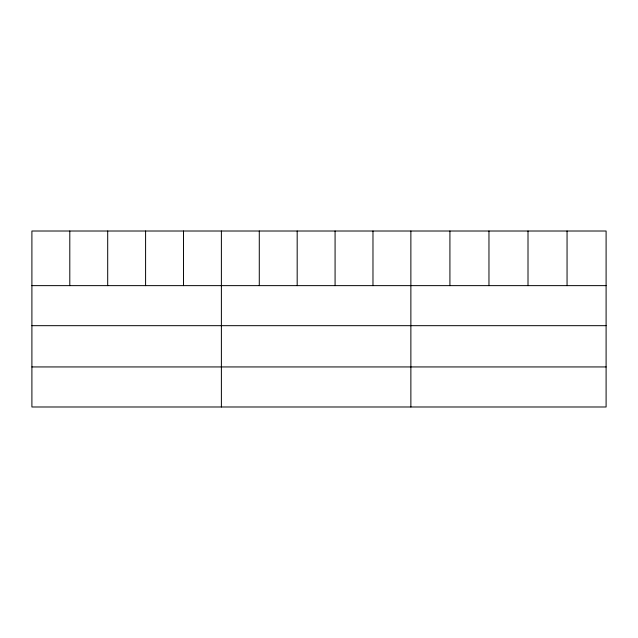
<?xml version="1.0" encoding="UTF-8"?>
<svg xmlns="http://www.w3.org/2000/svg" width="638" height="638" viewBox="0 0 638 638"><rect width="100%" height="100%" fill="white"/><g stroke="black" fill="none" stroke-linecap="round" stroke-linejoin="round"><path stroke-width="0.96" d="M606.1 325.675L606.1 231.012L31.9 231.012L31.9 406.988L606.1 406.988L606.1 325.675L31.9 325.675M31.9 285.633L606.1 285.633M31.9 366.938L606.1 366.938M567.054 231.012L567.054 285.633M528.009 231.012L528.009 285.633M488.963 231.012L488.963 285.633M449.918 231.012L449.918 285.633M410.872 231.012L410.872 406.988M372.975 231.012L372.975 285.633M335.078 231.012L335.078 285.633M297.18 231.012L297.18 285.633M259.283 231.012L259.283 285.633M221.386 231.012L221.386 406.988M183.489 231.012L183.489 285.633M145.592 231.012L145.592 285.633M107.694 231.012L107.694 285.633M69.797 231.012L69.797 285.633"/></g></svg>
